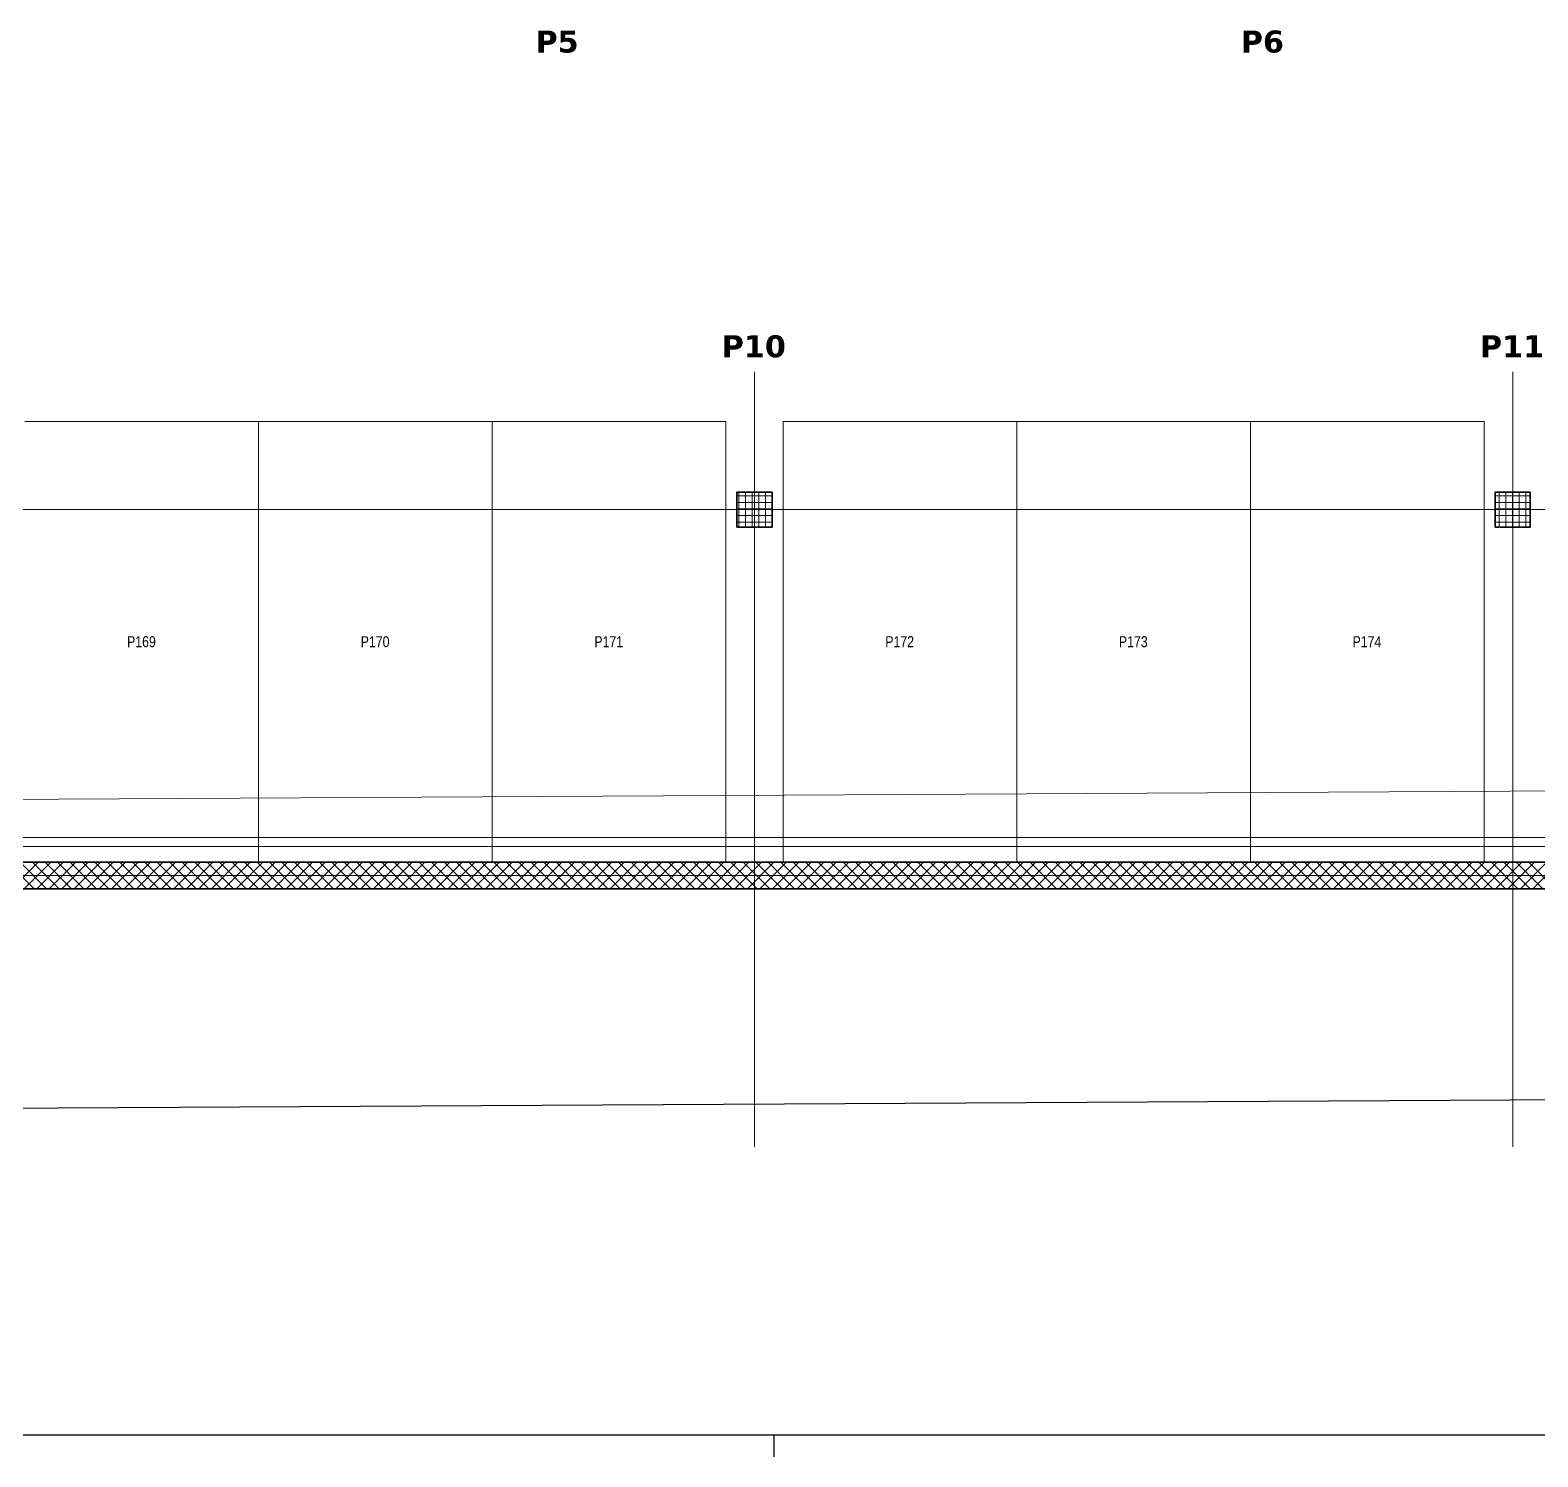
# Model space of a CAD drawing. Extents: x -932 to 937, y -179 to 471.
# Drawn here: x -396.2 to -54.1, y -179.5 to 144.2 of the extents above; entities that cross this region are included whole.
import ezdxf
from ezdxf.lldxf.tags import DXFTag

# ---------------------------------------------------------------- set-up
doc = ezdxf.new("R2010")
doc.units = 0
doc.layers.get('0').update_dxf_attribs({"lineweight": 13})
for name, color, linetype, lineweight, true_color in [('A-DETL-____-OTLN', 5, 'Continuous', 9, 0x0000ff), ('C-PROP-LINE-OTLN', 7, '_Grundgrenze_', 25, 0x800000), ('S-GRID-____-IDEN', 7, 'Continuous', 9, 0x5555aa)]:
    doc.layers.add(name, color=color, linetype=linetype, lineweight=lineweight, true_color=true_color)
for name, color, linetype, lineweight in [('A-FLOR-____-OTLN', 7, 'Continuous', 9), ('A-WALL-____-MCUT', 7, 'Continuous', 35), ('A-WALL-____-PATT', 7, 'Continuous', 35), ('C-PRKG-____-IDEN', 7, 'Continuous', 5), ('C-PRKG-____-OTLN', 7, 'Continuous', 9), ('S-COLS-____-MCUT', 7, 'Continuous', 35), ('S-COLS-____-OTLN', 7, 'Continuous', 9), ('S-GRID-____-OTLN', 7, 'Continuous', 5)]:
    doc.layers.add(name, color=color, linetype=linetype, lineweight=lineweight)
doc.styles.get("Standard").update_dxf_attribs({"font": 'arial.ttf'})
tags = doc.linetypes.add('_Grundgrenze_', pattern=[0.45, 0.2, -0.05, 0.05, -0.05, 0.05, -0.05]).pattern_tags.tags
tags[14:15] = [DXFTag(74, 4), DXFTag(75, 0), DXFTag(340, '0'), DXFTag(46, 1.0), DXFTag(50, 0.0), DXFTag(44, 0.0), DXFTag(45, 0.0)]
tags[12:13] = [DXFTag(74, 4), DXFTag(75, 0), DXFTag(340, '0'), DXFTag(46, 1.0), DXFTag(50, 0.0), DXFTag(44, 0.0), DXFTag(45, 0.0)]
tags[10:11] = [DXFTag(74, 4), DXFTag(75, 0), DXFTag(340, '0'), DXFTag(46, 1.0), DXFTag(50, 0.0), DXFTag(44, 0.0), DXFTag(45, 0.0)]
tags[8:9] = [DXFTag(74, 4), DXFTag(75, 0), DXFTag(340, '0'), DXFTag(46, 1.0), DXFTag(50, 0.0), DXFTag(44, 0.0), DXFTag(45, 0.0)]
tags[6:7] = [DXFTag(74, 4), DXFTag(75, 0), DXFTag(340, '0'), DXFTag(46, 1.0), DXFTag(50, 0.0), DXFTag(44, 0.0), DXFTag(45, 0.0)]
tags[4:5] = [DXFTag(74, 4), DXFTag(75, 0), DXFTag(340, '0'), DXFTag(46, 1.0), DXFTag(50, 0.0), DXFTag(44, 0.0), DXFTag(45, 0.0)]
tags = doc.linetypes.add('_Rasterlinie_', pattern=[0.375, 0.2, -0.05, 0.075, -0.05]).pattern_tags.tags
tags[10:11] = [DXFTag(74, 4), DXFTag(75, 0), DXFTag(340, '0'), DXFTag(46, 1.0), DXFTag(50, 0.0), DXFTag(44, 0.0), DXFTag(45, 0.0)]
tags[8:9] = [DXFTag(74, 4), DXFTag(75, 0), DXFTag(340, '0'), DXFTag(46, 1.0), DXFTag(50, 0.0), DXFTag(44, 0.0), DXFTag(45, 0.0)]
tags[6:7] = [DXFTag(74, 4), DXFTag(75, 0), DXFTag(340, '0'), DXFTag(46, 1.0), DXFTag(50, 0.0), DXFTag(44, 0.0), DXFTag(45, 0.0)]
tags[4:5] = [DXFTag(74, 4), DXFTag(75, 0), DXFTag(340, '0'), DXFTag(46, 1.0), DXFTag(50, 0.0), DXFTag(44, 0.0), DXFTag(45, 0.0)]
tags = doc.linetypes.add('_Strichliert - Fein_', pattern=[0.15, 0.1, -0.05]).pattern_tags.tags
tags[6:7] = [DXFTag(74, 4), DXFTag(75, 0), DXFTag(340, '0'), DXFTag(46, 1.0), DXFTag(50, 0.0), DXFTag(44, 0.0), DXFTag(45, 0.0)]
tags[4:5] = [DXFTag(74, 4), DXFTag(75, 0), DXFTag(340, '0'), DXFTag(46, 1.0), DXFTag(50, 0.0), DXFTag(44, 0.0), DXFTag(45, 0.0)]
tags = doc.linetypes.add('Gestrichelt', pattern=[0.1, 0.05, -0.05]).pattern_tags.tags
tags[6:7] = [DXFTag(74, 4), DXFTag(75, 0), DXFTag(340, '0'), DXFTag(46, 1.0), DXFTag(50, 0.0), DXFTag(44, 0.0), DXFTag(45, 0.0)]
tags[4:5] = [DXFTag(74, 4), DXFTag(75, 0), DXFTag(340, '0'), DXFTag(46, 1.0), DXFTag(50, 0.0), DXFTag(44, 0.0), DXFTag(45, 0.0)]

# ---------------------------------------------------------------- blocks, each defined once
blk = doc.blocks.new('Referenz-A0UJ2H3XXE', base_point=(-911.85, -117.71))
at = {"layer": 'A-DETL-____-OTLN', "color": 0, "linetype": '_Strichliert - Fein_', "ltscale": 0.13}
blk.add_line((-758.96, -32.38), (382.01, -25.98), dxfattribs=at)
at = {"layer": 'A-DETL-____-OTLN', "color": 0, "linetype": 'Gestrichelt', "ltscale": 0.13}
blk.add_line((382.01, -39.01), (-647.54, -39.01), dxfattribs=at)
at = {"layer": 'A-FLOR-____-OTLN', "color": 0, "linetype": 'Continuous', "ltscale": 0.13}
blk.add_line((-647.54, -41.03), (290.66, -41.03), dxfattribs=at)
at = {"layer": 'A-WALL-____-MCUT', "color": 0, "linetype": 'Continuous', "ltscale": 0.35}
for p, q in [((382.01, -44.61), (-647.54, -44.61)), ((-792.54, -50.61), (382.01, -50.61))]:
    blk.add_line(p, q, dxfattribs=at)
at = {"layer": 'A-WALL-____-PATT', "color": 0, "linetype": 'Continuous', "lineweight": 9, "ltscale": 0.13}
for p, q in [((-395.26, -50.61), (-401.26, -44.61)), ((-400.32, -50.61), (-394.32, -44.61)), ((-392.43, -50.61), (-398.43, -44.61)), ((-397.49, -50.61), (-391.49, -44.61)), ((-389.6, -50.61), (-395.6, -44.61)), ((-394.66, -50.61), (-388.66, -44.61)), ((-386.77, -50.61), (-392.77, -44.61)), ((-391.83, -50.61), (-385.83, -44.61)), ((-383.95, -50.61), (-389.95, -44.61)), ((-389.01, -50.61), (-383.01, -44.61)), ((-381.12, -50.61), (-387.12, -44.61)), ((-386.18, -50.61), (-380.18, -44.61)), ((-378.29, -50.61), (-384.29, -44.61)), ((-383.35, -50.61), (-377.35, -44.61)), ((-375.46, -50.61), (-381.46, -44.61)), ((-380.52, -50.61), (-374.52, -44.61)), ((-372.63, -50.61), (-378.63, -44.61)), ((-377.69, -50.61), (-371.69, -44.61)), ((-369.8, -50.61), (-375.8, -44.61)), ((-374.86, -50.61), (-368.86, -44.61)), ((-366.98, -50.61), (-372.98, -44.61)), ((-372.03, -50.61), (-366.03, -44.61)), ((-364.15, -50.61), (-370.15, -44.61)), ((-369.21, -50.61), (-363.21, -44.61)), ((-361.32, -50.61), (-367.32, -44.61)), ((-366.38, -50.61), (-360.38, -44.61)), ((-358.49, -50.61), (-364.49, -44.61)), ((-363.55, -50.61), (-357.55, -44.61)), ((-355.66, -50.61), (-361.66, -44.61)), ((-360.72, -50.61), (-354.72, -44.61)), ((-352.83, -50.61), (-358.83, -44.61)), ((-357.89, -50.61), (-351.89, -44.61)), ((-350, -50.61), (-356, -44.61)), ((-355.06, -50.61), (-349.06, -44.61)), ((-347.18, -50.61), (-353.18, -44.61)), ((-352.24, -50.61), (-346.24, -44.61)), ((-344.35, -50.61), (-350.35, -44.61)), ((-349.41, -50.61), (-343.41, -44.61)), ((-341.52, -50.61), (-347.52, -44.61)), ((-346.58, -50.61), (-340.58, -44.61)), ((-338.69, -50.61), (-344.69, -44.61)), ((-343.75, -50.61), (-337.75, -44.61)), ((-335.86, -50.61), (-341.86, -44.61)), ((-340.92, -50.61), (-334.92, -44.61)), ((-333.03, -50.61), (-339.03, -44.61)), ((-338.09, -50.61), (-332.09, -44.61)), ((-330.21, -50.61), (-336.21, -44.61)), ((-335.27, -50.61), (-329.27, -44.61)), ((-327.38, -50.61), (-333.38, -44.61)), ((-332.44, -50.61), (-326.44, -44.61)), ((-324.55, -50.61), (-330.55, -44.61)), ((-329.61, -50.61), (-323.61, -44.61)), ((-321.72, -50.61), (-327.72, -44.61)), ((-326.78, -50.61), (-320.78, -44.61)), ((-318.89, -50.61), (-324.89, -44.61)), ((-323.95, -50.61), (-317.95, -44.61)), ((-316.06, -50.61), (-322.06, -44.61)), ((-321.12, -50.61), (-315.12, -44.61)), ((-313.24, -50.61), (-319.24, -44.61)), ((-318.29, -50.61), (-312.29, -44.61)), ((-310.41, -50.61), (-316.41, -44.61)), ((-315.47, -50.61), (-309.47, -44.61)), ((-307.58, -50.61), (-313.58, -44.61)), ((-312.64, -50.61), (-306.64, -44.61)), ((-304.75, -50.61), (-310.75, -44.61)), ((-309.81, -50.61), (-303.81, -44.61)), ((-301.92, -50.61), (-307.92, -44.61)), ((-306.98, -50.61), (-300.98, -44.61)), ((-299.09, -50.61), (-305.09, -44.61)), ((-304.15, -50.61), (-298.15, -44.61)), ((-296.26, -50.61), (-302.26, -44.61)), ((-301.32, -50.61), (-295.32, -44.61)), ((-293.44, -50.61), (-299.44, -44.61)), ((-298.5, -50.61), (-292.5, -44.61)), ((-290.61, -50.61), (-296.61, -44.61)), ((-295.67, -50.61), (-289.67, -44.61)), ((-287.78, -50.61), (-293.78, -44.61)), ((-292.84, -50.61), (-286.84, -44.61)), ((-284.95, -50.61), (-290.95, -44.61)), ((-290.01, -50.61), (-284.01, -44.61)), ((-282.12, -50.61), (-288.12, -44.61)), ((-287.18, -50.61), (-281.18, -44.61)), ((-279.29, -50.61), (-285.29, -44.61)), ((-284.35, -50.61), (-278.35, -44.61)), ((-276.47, -50.61), (-282.47, -44.61)), ((-281.53, -50.61), (-275.53, -44.61)), ((-273.64, -50.61), (-279.64, -44.61)), ((-278.7, -50.61), (-272.7, -44.61)), ((-270.81, -50.61), (-276.81, -44.61)), ((-275.87, -50.61), (-269.87, -44.61)), ((-267.98, -50.61), (-273.98, -44.61)), ((-273.04, -50.61), (-267.04, -44.61)), ((-265.15, -50.61), (-271.15, -44.61)), ((-270.21, -50.61), (-264.21, -44.61)), ((-262.32, -50.61), (-268.32, -44.61)), ((-267.38, -50.61), (-261.38, -44.61)), ((-259.5, -50.61), (-265.5, -44.61)), ((-264.55, -50.61), (-258.55, -44.61)), ((-256.67, -50.61), (-262.67, -44.61)), ((-261.73, -50.61), (-255.73, -44.61)), ((-253.84, -50.61), (-259.84, -44.61)), ((-258.9, -50.61), (-252.9, -44.61)), ((-251.01, -50.61), (-257.01, -44.61)), ((-256.07, -50.61), (-250.07, -44.61)), ((-248.18, -50.61), (-254.18, -44.61)), ((-253.24, -50.61), (-247.24, -44.61)), ((-245.35, -50.61), (-251.35, -44.61)), ((-250.41, -50.61), (-244.41, -44.61)), ((-242.52, -50.61), (-248.52, -44.61)), ((-247.58, -50.61), (-241.58, -44.61)), ((-239.7, -50.61), (-245.7, -44.61)), ((-244.76, -50.61), (-238.76, -44.61)), ((-236.87, -50.61), (-242.87, -44.61)), ((-241.93, -50.61), (-235.93, -44.61)), ((-234.04, -50.61), (-240.04, -44.61)), ((-239.1, -50.61), (-233.1, -44.61)), ((-231.21, -50.61), (-237.21, -44.61)), ((-236.27, -50.61), (-230.27, -44.61)), ((-228.38, -50.61), (-234.38, -44.61)), ((-233.44, -50.61), (-227.44, -44.61)), ((-225.55, -50.61), (-231.55, -44.61)), ((-230.61, -50.61), (-224.61, -44.61)), ((-222.73, -50.61), (-228.73, -44.61)), ((-227.79, -50.61), (-221.79, -44.61)), ((-219.9, -50.61), (-225.9, -44.61)), ((-224.96, -50.61), (-218.96, -44.61)), ((-217.07, -50.61), (-223.07, -44.61)), ((-222.13, -50.61), (-216.13, -44.61)), ((-214.24, -50.61), (-220.24, -44.61)), ((-219.3, -50.61), (-213.3, -44.61)), ((-211.41, -50.61), (-217.41, -44.61)), ((-216.47, -50.61), (-210.47, -44.61)), ((-208.58, -50.61), (-214.58, -44.61)), ((-213.64, -50.61), (-207.64, -44.61)), ((-205.76, -50.61), (-211.76, -44.61)), ((-210.81, -50.61), (-204.81, -44.61)), ((-202.93, -50.61), (-208.93, -44.61)), ((-207.99, -50.61), (-201.99, -44.61)), ((-200.1, -50.61), (-206.1, -44.61)), ((-205.16, -50.61), (-199.16, -44.61)), ((-197.27, -50.61), (-203.27, -44.61)), ((-202.33, -50.61), (-196.33, -44.61)), ((-194.44, -50.61), (-200.44, -44.61)), ((-199.5, -50.61), (-193.5, -44.61)), ((-191.61, -50.61), (-197.61, -44.61)), ((-196.67, -50.61), (-190.67, -44.61)), ((-188.78, -50.61), (-194.78, -44.61)), ((-193.84, -50.61), (-187.84, -44.61)), ((-185.96, -50.61), (-191.96, -44.61)), ((-191.02, -50.61), (-185.02, -44.61)), ((-183.13, -50.61), (-189.13, -44.61)), ((-188.19, -50.61), (-182.19, -44.61)), ((-180.3, -50.61), (-186.3, -44.61)), ((-185.36, -50.61), (-179.36, -44.61)), ((-177.47, -50.61), (-183.47, -44.61)), ((-182.53, -50.61), (-176.53, -44.61)), ((-174.64, -50.61), (-180.64, -44.61)), ((-179.7, -50.61), (-173.7, -44.61)), ((-171.81, -50.61), (-177.81, -44.61)), ((-176.87, -50.61), (-170.87, -44.61)), ((-168.99, -50.61), (-174.99, -44.61)), ((-174.04, -50.61), (-168.04, -44.61)), ((-166.16, -50.61), (-172.16, -44.61)), ((-171.22, -50.61), (-165.22, -44.61)), ((-163.33, -50.61), (-169.33, -44.61)), ((-168.39, -50.61), (-162.39, -44.61)), ((-160.5, -50.61), (-166.5, -44.61)), ((-165.56, -50.61), (-159.56, -44.61)), ((-157.67, -50.61), (-163.67, -44.61)), ((-162.73, -50.61), (-156.73, -44.61)), ((-154.84, -50.61), (-160.84, -44.61)), ((-159.9, -50.61), (-153.9, -44.61)), ((-152.02, -50.61), (-158.02, -44.61)), ((-157.07, -50.61), (-151.07, -44.61)), ((-149.19, -50.61), (-155.19, -44.61)), ((-154.25, -50.61), (-148.25, -44.61)), ((-146.36, -50.61), (-152.36, -44.61)), ((-151.42, -50.61), (-145.42, -44.61)), ((-143.53, -50.61), (-149.53, -44.61)), ((-148.59, -50.61), (-142.59, -44.61)), ((-140.7, -50.61), (-146.7, -44.61)), ((-145.76, -50.61), (-139.76, -44.61)), ((-137.87, -50.61), (-143.87, -44.61)), ((-142.93, -50.61), (-136.93, -44.61)), ((-135.04, -50.61), (-141.04, -44.61)), ((-140.1, -50.61), (-134.1, -44.61)), ((-132.22, -50.61), (-138.22, -44.61)), ((-137.28, -50.61), (-131.28, -44.61)), ((-129.39, -50.61), (-135.39, -44.61)), ((-134.45, -50.61), (-128.45, -44.61)), ((-126.56, -50.61), (-132.56, -44.61)), ((-131.62, -50.61), (-125.62, -44.61)), ((-123.73, -50.61), (-129.73, -44.61)), ((-128.79, -50.61), (-122.79, -44.61)), ((-120.9, -50.61), (-126.9, -44.61)), ((-125.96, -50.61), (-119.96, -44.61)), ((-118.07, -50.61), (-124.07, -44.61)), ((-123.13, -50.61), (-117.13, -44.61)), ((-115.25, -50.61), (-121.25, -44.61)), ((-120.3, -50.61), (-114.3, -44.61)), ((-112.42, -50.61), (-118.42, -44.61)), ((-117.48, -50.61), (-111.48, -44.61)), ((-109.59, -50.61), (-115.59, -44.61)), ((-114.65, -50.61), (-108.65, -44.61)), ((-106.76, -50.61), (-112.76, -44.61)), ((-111.82, -50.61), (-105.82, -44.61)), ((-103.93, -50.61), (-109.93, -44.61)), ((-108.99, -50.61), (-102.99, -44.61)), ((-101.1, -50.61), (-107.1, -44.61)), ((-106.16, -50.61), (-100.16, -44.61)), ((-98.27, -50.61), (-104.27, -44.61)), ((-103.33, -50.61), (-97.33, -44.61)), ((-95.45, -50.61), (-101.45, -44.61)), ((-100.51, -50.61), (-94.51, -44.61)), ((-92.62, -50.61), (-98.62, -44.61)), ((-97.68, -50.61), (-91.68, -44.61)), ((-89.79, -50.61), (-95.79, -44.61)), ((-94.85, -50.61), (-88.85, -44.61)), ((-86.96, -50.61), (-92.96, -44.61)), ((-92.02, -50.61), (-86.02, -44.61)), ((-84.13, -50.61), (-90.13, -44.61)), ((-89.19, -50.61), (-83.19, -44.61)), ((-81.3, -50.61), (-87.3, -44.61)), ((-86.36, -50.61), (-80.36, -44.61)), ((-78.48, -50.61), (-84.48, -44.61)), ((-83.54, -50.61), (-77.54, -44.61)), ((-75.65, -50.61), (-81.65, -44.61)), ((-80.71, -50.61), (-74.71, -44.61)), ((-72.82, -50.61), (-78.82, -44.61)), ((-77.88, -50.61), (-71.88, -44.61)), ((-69.99, -50.61), (-75.99, -44.61)), ((-75.05, -50.61), (-69.05, -44.61)), ((-67.16, -50.61), (-73.16, -44.61)), ((-72.22, -50.61), (-66.22, -44.61)), ((-64.33, -50.61), (-70.33, -44.61)), ((-69.39, -50.61), (-63.39, -44.61)), ((-61.51, -50.61), (-67.51, -44.61)), ((-66.56, -50.61), (-60.56, -44.61)), ((-58.68, -50.61), (-64.68, -44.61)), ((-63.74, -50.61), (-57.74, -44.61)), ((-55.85, -50.61), (-61.85, -44.61)), ((-60.91, -50.61), (-54.91, -44.61)), ((-53.02, -50.61), (-59.02, -44.61)), ((-58.08, -50.61), (-52.08, -44.61)), ((-50.19, -50.61), (-56.19, -44.61)), ((-55.25, -50.61), (-49.25, -44.61))]:
    blk.add_line(p, q, dxfattribs=at)
at = {"layer": 'C-PRKG-____-OTLN', "color": 0, "linetype": 'Continuous', "ltscale": 0.13}
for p, q in [((-344.34, 55.37), (-397.34, 55.37)), ((-397.34, 55.37), (-344.34, 55.37)), ((-344.34, 55.36), (-397.34, 55.36)), ((-291.34, 55.37), (-344.34, 55.37)), ((-344.34, 55.37), (-291.34, 55.37)), ((-344.34, 55.36), (-344.34, 55.37)), ((-344.34, 55.36), (-344.34, 55.37)), ((-344.34, -44.61), (-344.34, 55.36)), ((-291.34, 55.36), (-344.34, 55.36)), ((-344.34, 55.36), (-344.34, -44.61)), ((-344.34, -44.61), (-344.34, 55.36)), ((-344.34, -44.61), (-344.34, 55.36)), ((-344.34, -44.61), (-344.34, 55.36)), ((-344.34, 55.36), (-344.34, -44.61)), ((-238.34, 55.37), (-291.34, 55.37)), ((-291.34, 55.37), (-238.34, 55.37)), ((-291.34, 55.36), (-291.34, 55.37)), ((-291.34, 55.36), (-291.34, 55.37)), ((-291.34, -44.61), (-291.34, 55.36)), ((-238.34, 55.36), (-291.34, 55.36)), ((-291.34, 55.36), (-291.34, -44.61)), ((-291.34, -44.61), (-291.34, 55.36)), ((-291.34, -44.61), (-291.34, 55.36)), ((-291.34, -44.61), (-291.34, 55.36)), ((-291.34, 55.36), (-291.34, -44.61)), ((-238.34, 55.36), (-238.34, 55.37)), ((-238.34, -44.61), (-238.34, 55.36)), ((-238.34, -44.61), (-238.34, 55.36)), ((-238.34, 55.36), (-238.34, -44.61)), ((-172.34, 55.37), (-225.34, 55.37)), ((-225.34, -44.61), (-225.34, 55.37)), ((-172.34, 55.37), (-225.34, 55.37)), ((-225.34, 55.37), (-225.34, -44.61)), ((-225.34, -44.61), (-225.34, 55.37)), ((-225.34, 55.37), (-172.34, 55.37)), ((-225.34, 55.37), (-225.34, 55.37)), ((-119.34, 55.37), (-172.34, 55.37)), ((-172.34, -44.61), (-172.34, 55.37)), ((-119.34, 55.37), (-172.34, 55.37)), ((-172.34, 55.37), (-172.34, -44.61)), ((-172.34, -44.61), (-172.34, 55.37)), ((-172.34, 55.37), (-119.34, 55.37)), ((-172.34, 55.37), (-172.34, 55.37)), ((-172.34, -44.61), (-172.34, 55.37)), ((-172.34, -44.61), (-172.34, 55.37)), ((-172.34, 55.37), (-172.34, -44.61)), ((-172.34, 55.37), (-172.34, 55.37)), ((-66.34, 55.37), (-119.34, 55.37)), ((-119.34, -44.61), (-119.34, 55.37)), ((-66.34, 55.37), (-119.34, 55.37)), ((-119.34, 55.37), (-119.34, -44.61)), ((-119.34, -44.61), (-119.34, 55.37)), ((-119.34, 55.37), (-66.34, 55.37)), ((-119.34, 55.37), (-119.34, 55.37)), ((-119.34, -44.61), (-119.34, 55.37)), ((-119.34, -44.61), (-119.34, 55.37)), ((-119.34, 55.37), (-119.34, -44.61)), ((-119.34, 55.37), (-119.34, 55.37)), ((-66.34, -44.61), (-66.34, 55.37)), ((-66.34, -44.61), (-66.34, 55.37)), ((-66.34, 55.37), (-66.34, -44.61)), ((-66.34, 55.37), (-66.34, 55.37)), ((-225.34, -44.61), (-225.34, -44.61)), ((-172.34, -44.61), (-172.34, -44.61)), ((-172.34, -44.61), (-172.34, -44.61)), ((-119.34, -44.61), (-119.34, -44.61)), ((-119.34, -44.61), (-119.34, -44.61)), ((-66.34, -44.61), (-66.34, -44.61))]:
    blk.add_line(p, q, dxfattribs=at)
at = {"layer": 'C-PROP-LINE-OTLN', "color": 0, "linetype": '_Grundgrenze_', "lineweight": -2, "ltscale": 0.25}
blk.add_line((-822.3, -102.73), (382.01, -95.98), dxfattribs=at)
at = {"layer": 'S-COLS-____-MCUT', "color": 0, "linetype": 'Continuous', "ltscale": 0.35}
for p, q in [((-227.84, 39.39), (-235.84, 39.39)), ((-235.84, 39.39), (-235.84, 31.39)), ((-227.84, 31.39), (-227.84, 39.39)), ((-55.84, 39.39), (-63.84, 39.39)), ((-63.84, 39.39), (-63.84, 31.39)), ((-55.84, 31.39), (-55.84, 39.39)), ((-235.84, 31.39), (-227.84, 31.39)), ((-63.84, 31.39), (-55.84, 31.39))]:
    blk.add_line(p, q, dxfattribs=at)
at = {"layer": 'S-COLS-____-OTLN', "color": 0, "linetype": 'Continuous', "ltscale": 0.13}
for p, q in [((-235.84, 38.55), (-227.84, 38.55)), ((-235.38, 31.39), (-235.38, 39.39)), ((-233.88, 31.39), (-233.88, 39.39)), ((-232.38, 31.39), (-232.38, 39.39)), ((-230.88, 31.39), (-230.88, 39.39)), ((-229.38, 31.39), (-229.38, 39.39)), ((-227.88, 31.39), (-227.88, 39.39)), ((-63.84, 38.55), (-55.84, 38.55)), ((-62.88, 31.39), (-62.88, 39.39)), ((-61.38, 31.39), (-61.38, 39.39)), ((-59.88, 31.39), (-59.88, 39.39)), ((-58.38, 31.39), (-58.38, 39.39)), ((-56.88, 31.39), (-56.88, 39.39)), ((-235.84, 37.05), (-227.84, 37.05)), ((-235.84, 35.55), (-227.84, 35.55)), ((-63.84, 37.05), (-55.84, 37.05)), ((-63.84, 35.55), (-55.84, 35.55)), ((-235.84, 34.05), (-227.84, 34.05)), ((-235.84, 32.55), (-227.84, 32.55)), ((-63.84, 34.05), (-55.84, 34.05)), ((-63.84, 32.55), (-55.84, 32.55))]:
    blk.add_line(p, q, dxfattribs=at)
at = {"layer": 'S-GRID-____-OTLN', "color": 0, "linetype": '_Rasterlinie_', "ltscale": 0.13}
for p, q in [((-231.84, -109.11), (-231.84, 66.67)), ((-59.84, -109.11), (-59.84, 66.67)), ((-857.98, 35.39), (382.01, 35.39)), ((-857.98, -47.61), (382.01, -47.61))]:
    blk.add_line(p, q, dxfattribs=at)
at = {"layer": 'C-PRKG-____-IDEN', "color": 0, "linetype": 'Continuous', "ltscale": 0.13, "char_height": 2.5, "attachment_point": 1}
for s, insert in [('{\\W0.8;\\fArial;P169}', (-374.17, 6.69)), ('{\\W0.8;\\fArial;P170}', (-321.17, 6.69)), ('{\\W0.8;\\fArial;P171}', (-268.17, 6.69)), ('{\\W0.8;\\fArial;P172}', (-202.17, 6.69)), ('{\\W0.8;\\fArial;P173}', (-149.17, 6.69)), ('{\\W0.8;\\fArial;P174}', (-96.17, 6.69))]:
    blk.add_mtext(s, dxfattribs=dict(at, insert=insert))
at = {"layer": 'S-GRID-____-IDEN', "color": 0, "linetype": 'Continuous', "lineweight": 5, "ltscale": 0.13, "char_height": 5, "attachment_point": 1}
for s, insert in [('{\\fVerdana|b1|i0;P5}', (-281.53, 144.08)), ('{\\fVerdana|b1|i0;P6}', (-121.53, 144.08)), ('{\\fVerdana|b1|i0;P10}', (-239.28, 74.96)), ('{\\fVerdana|b1|i0;P11}', (-67.28, 74.96))]:
    blk.add_mtext(s, dxfattribs=dict(at, insert=insert))

msp = doc.modelspace()

# ---------------------------------------------------------------- linework, layer by layer
at = {"color": 0, "linetype": 'ByBlock', "lineweight": -2, "ltscale": 0.13}
for p, q in [((-932.42, -174.47), (607.58, -174.47)), ((-227.42, -174.47), (-227.42, -179.47))]:
    msp.add_line(p, q, dxfattribs=at)

# ---------------------------------------------------------------- block references
at = {"color": 9, "lineweight": 25, "ltscale": 0.25, "true_color": 0xc0c0c0}
msp.add_blockref('Referenz-A0UJ2H3XXE', (-911.85, -117.71), dxfattribs=at)

doc.saveas('drawing.dxf')
